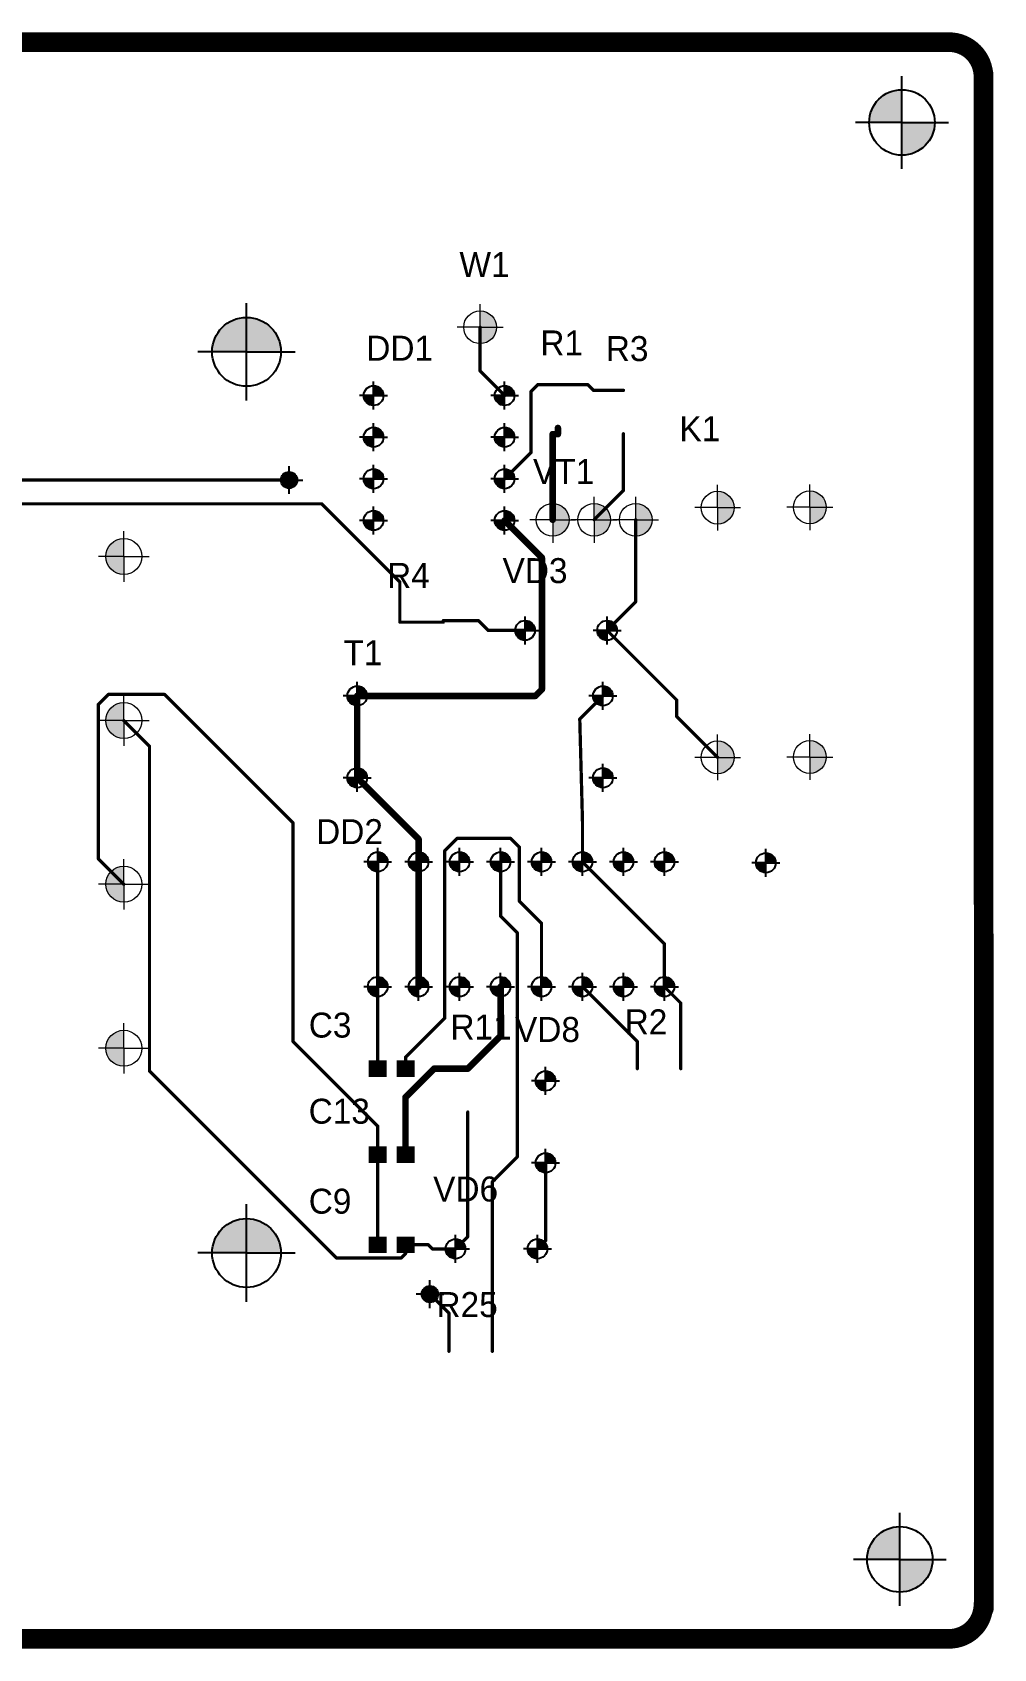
# Model space of a CAD drawing. Header units: millimetres. Extents: x -71 to 232, y 24 to 222.
# Drawn here: x 114.5 to 231.9, y 24.3 to 221.6 of the extents above; entities that cross this region are included whole.
import ezdxf

# ---------------------------------------------------------------- set-up
doc = ezdxf.new("R2010")
doc.units = ezdxf.units.MM
for name, color, linetype in [('Mechanical15', 56, 'Continuous'), ('TopLayer', 1, 'Continuous'), ('TopOverlay', 2, 'Continuous')]:
    doc.layers.add(name, color=color, linetype=linetype)
doc.layers.add('тонкая', color=7, linetype='Continuous', lineweight=20)

msp = doc.modelspace()

# ---------------------------------------------------------------- hatches: boundary and pattern name
at = {"lineweight": -3}
h = msp.add_hatch(color=0, dxfattribs=at)
h.paths.add_polyline_path([(216.665, 210.643), (220.665, 210.643), (220.665, 214.643, 0.4142136)])
h.paths.add_polyline_path([(224.665, 210.643), (220.665, 210.643), (220.665, 206.643, 0.4142136)])
at = {"lineweight": 50}
h = msp.add_hatch(color=256, dxfattribs=at)
h.dxf.hatch_style = 1
h.paths.add_polyline_path([(140.654, 186.844, 0.4142136), (136.454, 182.644), (140.654, 182.644)])
h.paths.add_polyline_path([(140.654, 186.844), (140.654, 182.644), (144.854, 182.644, 0.4142136)])
at = {"lineweight": -3}
for points in [[(157.369, 177.303, 0.4142136), (156.165, 178.507), (156.165, 177.303)], [(173.369, 177.303, 0.4142136), (172.165, 178.507), (172.165, 177.303)], [(157.369, 172.223, 0.4142136), (156.165, 173.427), (156.165, 172.223)], [(173.369, 172.223, 0.4142136), (172.165, 173.427), (172.165, 172.223)], [(157.369, 167.143, 0.4142136), (156.165, 168.347), (156.165, 167.143)], [(173.369, 167.143, 0.4142136), (172.165, 168.347), (172.165, 167.143)], [(157.369, 162.063, 0.4142136), (156.165, 163.267), (156.165, 162.063)], [(173.369, 162.063, 0.4142136), (172.165, 163.267), (172.165, 162.063)], [(175.869, 148.643, 0.4142136), (174.665, 149.847), (174.665, 148.643)], [(185.869, 148.643, 0.4142136), (184.665, 149.847), (184.665, 148.643)], [(155.369, 140.643, 0.4142136), (154.165, 141.847), (154.165, 140.643)], [(185.369, 140.643, 0.4142136), (184.165, 141.847), (184.165, 140.643)], [(155.369, 130.643, 0.4142136), (154.165, 131.847), (154.165, 130.643)], [(185.369, 130.643, 0.4142136), (184.165, 131.847), (184.165, 130.643)], [(157.869, 120.383, 0.4142136), (156.665, 121.587), (156.665, 120.383)], [(162.869, 120.383, 0.4142136), (161.665, 121.587), (161.665, 120.383)], [(167.869, 120.383, 0.4142136), (166.665, 121.587), (166.665, 120.383)], [(172.869, 120.383, 0.4142136), (171.665, 121.587), (171.665, 120.383)], [(177.869, 120.383, 0.4142136), (176.665, 121.587), (176.665, 120.383)], [(182.869, 120.383, 0.4142136), (181.665, 121.587), (181.665, 120.383)], [(187.869, 120.383, 0.4142136), (186.665, 121.587), (186.665, 120.383)], [(192.869, 120.383, 0.4142136), (191.665, 121.587), (191.665, 120.383)], [(205.255, 120.267, 0.4142136), (204.051, 121.471), (204.051, 120.267)], [(157.869, 105.143, 0.4142136), (156.665, 106.347), (156.665, 105.143)], [(162.869, 105.143, 0.4142136), (161.665, 106.347), (161.665, 105.143)], [(167.869, 105.143, 0.4142136), (166.665, 106.347), (166.665, 105.143)], [(172.869, 105.143, 0.4142136), (171.665, 106.347), (171.665, 105.143)], [(177.869, 105.143, 0.4142136), (176.665, 106.347), (176.665, 105.143)], [(182.869, 105.143, 0.4142136), (181.665, 106.347), (181.665, 105.143)], [(187.869, 105.143, 0.4142136), (186.665, 106.347), (186.665, 105.143)], [(192.869, 105.143, 0.4142136), (191.665, 106.347), (191.665, 105.143)], [(178.369, 93.643, 0.4142136), (177.165, 94.847), (177.165, 93.643)], [(178.369, 83.643, 0.4142136), (177.165, 84.847), (177.165, 83.643)], [(167.369, 73.143, 0.4142136), (166.165, 74.347), (166.165, 73.143)], [(177.369, 73.143, 0.4142136), (176.165, 74.347), (176.165, 73.143)]]:
    msp.add_hatch(color=0, dxfattribs=at).paths.add_polyline_path(points)
h = msp.add_hatch(color=256, dxfattribs=at)
h.dxf.hatch_style = 1
h.paths.add_polyline_path([(156.165, 177.303), (154.961, 177.303, 0.4142136), (156.165, 176.099)])
h = msp.add_hatch(color=256, dxfattribs=at)
h.dxf.hatch_style = 1
h.paths.add_polyline_path([(172.165, 177.303), (170.961, 177.303, 0.4142136), (172.165, 176.099)])
h = msp.add_hatch(color=256, dxfattribs=at)
h.dxf.hatch_style = 1
h.paths.add_polyline_path([(156.165, 172.223), (154.961, 172.223, 0.4142136), (156.165, 171.019)])
h = msp.add_hatch(color=256, dxfattribs=at)
h.dxf.hatch_style = 1
h.paths.add_polyline_path([(172.165, 172.223), (170.961, 172.223, 0.4142136), (172.165, 171.019)])
h = msp.add_hatch(color=0, dxfattribs=at)
h.dxf.hatch_style = 1
h.paths.add_polyline_path([(145.847, 167.985, 0.4142136), (144.847, 166.985), (145.847, 166.985)])
h.paths.add_polyline_path([(145.847, 166.985), (144.847, 166.985, 0.4142136), (145.847, 165.985)])
h = msp.add_hatch(color=0, dxfattribs=at)
h.dxf.hatch_style = 1
h.paths.add_polyline_path([(145.847, 166.985), (146.847, 166.985, 0.4142136), (145.847, 167.985)], flags=17)
h.paths.add_polyline_path([(146.847, 166.985, 0.4142136), (145.847, 167.985), (145.847, 165.985, 0.4142136)])
h = msp.add_hatch(color=256, dxfattribs=at)
h.dxf.hatch_style = 1
h.paths.add_polyline_path([(146.847, 166.985, 0.4142136), (145.847, 167.985), (145.847, 166.985)])
h = msp.add_hatch(color=256, dxfattribs=at)
h.dxf.hatch_style = 1
h.paths.add_polyline_path([(156.165, 167.143), (154.961, 167.143, 0.4142136), (156.165, 165.939)])
h = msp.add_hatch(color=256, dxfattribs=at)
h.dxf.hatch_style = 1
h.paths.add_polyline_path([(172.165, 167.143), (170.961, 167.143, 0.4142136), (172.165, 165.939)])
h = msp.add_hatch(color=256, dxfattribs=at)
h.dxf.hatch_style = 1
h.paths.add_polyline_path([(156.165, 162.063), (154.961, 162.063, 0.4142136), (156.165, 160.859)])
h = msp.add_hatch(color=256, dxfattribs=at)
h.dxf.hatch_style = 1
h.paths.add_polyline_path([(172.165, 162.063), (170.961, 162.063, 0.4142136), (172.165, 160.859)])
at = {"lineweight": 50}
h = msp.add_hatch(color=256, dxfattribs=at)
h.dxf.hatch_style = 1
h.paths.add_polyline_path([(125.668, 159.857, 0.4142136), (123.468, 157.657), (125.668, 157.657)])
h.paths.add_polyline_path([(125.668, 157.657), (123.468, 157.657, 0.4142136), (125.668, 155.457)])
at = {"lineweight": -3}
h = msp.add_hatch(color=256, dxfattribs=at)
h.dxf.hatch_style = 1
h.paths.add_polyline_path([(174.665, 148.643), (173.461, 148.643, 0.4142136), (174.665, 147.439)])
h = msp.add_hatch(color=256, dxfattribs=at)
h.dxf.hatch_style = 1
h.paths.add_polyline_path([(184.665, 148.643), (183.461, 148.643, 0.4142136), (184.665, 147.439)])
h = msp.add_hatch(color=256, dxfattribs=at)
h.dxf.hatch_style = 1
h.paths.add_polyline_path([(154.165, 140.643), (152.961, 140.643, 0.4142136), (154.165, 139.439)])
h = msp.add_hatch(color=256, dxfattribs=at)
h.dxf.hatch_style = 1
h.paths.add_polyline_path([(184.165, 140.643), (182.961, 140.643, 0.4142136), (184.165, 139.439)])
at = {"lineweight": 50}
h = msp.add_hatch(color=256, dxfattribs=at)
h.dxf.hatch_style = 1
h.paths.add_polyline_path([(125.668, 139.834, 0.4142136), (123.468, 137.634), (125.668, 137.634)])
h.paths.add_polyline_path([(125.668, 137.634), (123.468, 137.634, 0.4142136), (125.668, 135.434)])
at = {"lineweight": -3}
h = msp.add_hatch(color=256, dxfattribs=at)
h.dxf.hatch_style = 1
h.paths.add_polyline_path([(154.165, 130.643), (152.961, 130.643, 0.4142136), (154.165, 129.439)])
h = msp.add_hatch(color=256, dxfattribs=at)
h.dxf.hatch_style = 1
h.paths.add_polyline_path([(184.165, 130.643), (182.961, 130.643, 0.4142136), (184.165, 129.439)])
h = msp.add_hatch(color=256, dxfattribs=at)
h.dxf.hatch_style = 1
h.paths.add_polyline_path([(156.665, 120.383), (155.461, 120.383, 0.4142136), (156.665, 119.179)])
h = msp.add_hatch(color=256, dxfattribs=at)
h.dxf.hatch_style = 1
h.paths.add_polyline_path([(161.665, 120.383), (160.461, 120.383, 0.4142136), (161.665, 119.179)])
h = msp.add_hatch(color=256, dxfattribs=at)
h.dxf.hatch_style = 1
h.paths.add_polyline_path([(166.665, 120.383), (165.461, 120.383, 0.4142136), (166.665, 119.179)])
h = msp.add_hatch(color=256, dxfattribs=at)
h.dxf.hatch_style = 1
h.paths.add_polyline_path([(171.665, 120.383), (170.461, 120.383, 0.4142136), (171.665, 119.179)])
h = msp.add_hatch(color=256, dxfattribs=at)
h.dxf.hatch_style = 1
h.paths.add_polyline_path([(176.665, 120.383), (175.461, 120.383, 0.4142136), (176.665, 119.179)])
h = msp.add_hatch(color=256, dxfattribs=at)
h.dxf.hatch_style = 1
h.paths.add_polyline_path([(181.665, 120.383), (180.461, 120.383, 0.4142136), (181.665, 119.179)])
h = msp.add_hatch(color=256, dxfattribs=at)
h.dxf.hatch_style = 1
h.paths.add_polyline_path([(186.665, 120.383), (185.461, 120.383, 0.4142136), (186.665, 119.179)])
h = msp.add_hatch(color=256, dxfattribs=at)
h.dxf.hatch_style = 1
h.paths.add_polyline_path([(191.665, 120.383), (190.461, 120.383, 0.4142136), (191.665, 119.179)])
at = {"lineweight": 50}
h = msp.add_hatch(color=256, dxfattribs=at)
h.dxf.hatch_style = 1
h.paths.add_polyline_path([(125.668, 119.853, 0.4142136), (123.468, 117.653), (125.668, 117.653)])
h.paths.add_polyline_path([(125.668, 117.653), (123.468, 117.653, 0.4142136), (125.668, 115.453)])
at = {"lineweight": -3}
h = msp.add_hatch(color=256, dxfattribs=at)
h.dxf.hatch_style = 1
h.paths.add_polyline_path([(204.051, 120.267), (202.847, 120.267, 0.4142136), (204.051, 119.063)])
h = msp.add_hatch(color=256, dxfattribs=at)
h.dxf.hatch_style = 1
h.paths.add_polyline_path([(156.665, 105.143), (155.461, 105.143, 0.4142136), (156.665, 103.939)])
h = msp.add_hatch(color=256, dxfattribs=at)
h.dxf.hatch_style = 1
h.paths.add_polyline_path([(161.665, 105.143), (160.461, 105.143, 0.4142136), (161.665, 103.939)])
h = msp.add_hatch(color=256, dxfattribs=at)
h.dxf.hatch_style = 1
h.paths.add_polyline_path([(166.665, 105.143), (165.461, 105.143, 0.4142136), (166.665, 103.939)])
h = msp.add_hatch(color=256, dxfattribs=at)
h.dxf.hatch_style = 1
h.paths.add_polyline_path([(171.665, 105.143), (170.461, 105.143, 0.4142136), (171.665, 103.939)])
h = msp.add_hatch(color=256, dxfattribs=at)
h.dxf.hatch_style = 1
h.paths.add_polyline_path([(176.665, 105.143), (175.461, 105.143, 0.4142136), (176.665, 103.939)])
h = msp.add_hatch(color=256, dxfattribs=at)
h.dxf.hatch_style = 1
h.paths.add_polyline_path([(181.665, 105.143), (180.461, 105.143, 0.4142136), (181.665, 103.939)])
h = msp.add_hatch(color=256, dxfattribs=at)
h.dxf.hatch_style = 1
h.paths.add_polyline_path([(186.665, 105.143), (185.461, 105.143, 0.4142136), (186.665, 103.939)])
h = msp.add_hatch(color=256, dxfattribs=at)
h.dxf.hatch_style = 1
h.paths.add_polyline_path([(191.665, 105.143), (190.461, 105.143, 0.4142136), (191.665, 103.939)])
at = {"lineweight": 50}
h = msp.add_hatch(color=256, dxfattribs=at)
h.dxf.hatch_style = 1
h.paths.add_polyline_path([(125.668, 99.829, 0.4142136), (123.468, 97.629), (125.668, 97.629)])
h.paths.add_polyline_path([(125.668, 97.629), (123.468, 97.629, 0.4142136), (125.668, 95.429)])
at = {"lineweight": -3}
h = msp.add_hatch(color=256, dxfattribs=at)
h.dxf.hatch_style = 1
h.paths.add_polyline_path([(177.165, 93.643), (175.961, 93.643, 0.4142136), (177.165, 92.439)])
h = msp.add_hatch(color=256, dxfattribs=at)
h.dxf.hatch_style = 1
h.paths.add_polyline_path([(177.165, 83.643), (175.961, 83.643, 0.4142136), (177.165, 82.439)])
at = {"lineweight": 50}
h = msp.add_hatch(color=256, dxfattribs=at)
h.dxf.hatch_style = 1
h.paths.add_polyline_path([(140.654, 76.842, 0.4142136), (136.454, 72.642), (140.654, 72.642)])
h.paths.add_polyline_path([(140.654, 76.842), (140.654, 72.642), (144.854, 72.642, 0.4142136)])
at = {"lineweight": -3}
h = msp.add_hatch(color=256, dxfattribs=at)
h.dxf.hatch_style = 1
h.paths.add_polyline_path([(166.165, 73.143), (164.961, 73.143, 0.4142136), (166.165, 71.939)])
h = msp.add_hatch(color=256, dxfattribs=at)
h.dxf.hatch_style = 1
h.paths.add_polyline_path([(176.165, 73.143), (174.961, 73.143, 0.4142136), (176.165, 71.939)])
h = msp.add_hatch(color=0, dxfattribs=at)
h.dxf.hatch_style = 1
h.paths.add_polyline_path([(163.046, 68.62, 0.4142136), (162.046, 67.62), (163.046, 67.62)])
h.paths.add_polyline_path([(163.046, 67.62), (162.046, 67.62, 0.4142136), (163.046, 66.62)])
h = msp.add_hatch(color=0, dxfattribs=at)
h.dxf.hatch_style = 1
h.paths.add_polyline_path([(163.046, 67.62), (164.046, 67.62, 0.4142136), (163.046, 68.62)], flags=17)
h.paths.add_polyline_path([(164.046, 67.62, 0.4142136), (163.046, 68.62), (163.046, 66.62, 0.4142136)])
h = msp.add_hatch(color=256, dxfattribs=at)
h.dxf.hatch_style = 1
h.paths.add_polyline_path([(164.046, 67.62, 0.4142136), (163.046, 68.62), (163.046, 67.62)])
h = msp.add_hatch(color=0, dxfattribs=at)
h.paths.add_polyline_path([(216.415, 35.243), (220.415, 35.243), (220.415, 39.243, 0.4142136)])
h.paths.add_polyline_path([(224.415, 35.243), (220.415, 35.243), (220.415, 31.243, 0.4142136)])
at = {"layer": 'TopLayer'}
for points in [[(157.765, 94.143), (155.565, 94.143), (155.565, 96.143), (157.765, 96.143)], [(161.165, 94.143), (158.965, 94.143), (158.965, 96.143), (161.165, 96.143)], [(157.765, 83.643), (155.565, 83.643), (155.565, 85.643), (157.765, 85.643)], [(161.165, 83.643), (158.965, 83.643), (158.965, 85.643), (161.165, 85.643)], [(157.765, 72.643), (155.565, 72.643), (155.565, 74.643), (157.765, 74.643)], [(161.165, 72.643), (158.965, 72.643), (158.965, 74.643), (161.165, 74.643)]]:
    msp.add_hatch(color=1, dxfattribs=at).paths.add_polyline_path(points)
at = {"layer": 'тонкая'}
h = msp.add_hatch(color=256, dxfattribs=at)
edge = h.paths.add_edge_path()
edge.add_line((169.165, 187.643), (169.165, 183.643))
edge.add_arc((169.165, 185.643), 2, 270, 450)
h = msp.add_hatch(color=256, dxfattribs=at)
edge = h.paths.add_edge_path()
edge.add_line((178.028, 164.143), (178.028, 160.143))
edge.add_arc((178.028, 162.143), 2, 270, 450)
h = msp.add_hatch(color=256, dxfattribs=at)
edge = h.paths.add_edge_path()
edge.add_line((183.096, 164.143), (183.096, 160.143))
edge.add_arc((183.096, 162.143), 2, 270, 450)
h = msp.add_hatch(color=256, dxfattribs=at)
edge = h.paths.add_edge_path()
edge.add_line((188.165, 164.143), (188.165, 160.143))
edge.add_arc((188.165, 162.143), 2, 270, 450)
h = msp.add_hatch(color=256, dxfattribs=at)
edge = h.paths.add_edge_path()
edge.add_line((198.165, 165.623), (198.165, 161.623))
edge.add_arc((198.165, 163.623), 2, 270, 450)
h = msp.add_hatch(color=256, dxfattribs=at)
edge = h.paths.add_edge_path()
edge.add_line((209.413, 165.663), (209.413, 161.663))
edge.add_arc((209.413, 163.663), 2, 270, 450)
h = msp.add_hatch(color=256, dxfattribs=at)
edge = h.paths.add_edge_path()
edge.add_line((198.165, 135.143), (198.165, 131.143))
edge.add_arc((198.165, 133.143), 2, 270, 450)
h = msp.add_hatch(color=256, dxfattribs=at)
edge = h.paths.add_edge_path()
edge.add_line((209.413, 135.183), (209.413, 131.183))
edge.add_arc((209.413, 133.183), 2, 270, 450)

# ---------------------------------------------------------------- linework, layer by layer
at = {"lineweight": -3}
for p, q in [((220.665, 204.976), (220.665, 216.31)), ((220.665, 210.643), (214.999, 210.643)), ((220.665, 210.643), (226.332, 210.643)), ((140.654, 176.694), (140.654, 188.594)), ((140.654, 182.644), (134.704, 182.644)), ((140.654, 182.644), (146.604, 182.644)), ((156.165, 175.597), (156.165, 179.009)), ((172.165, 175.597), (172.165, 179.009)), ((156.165, 177.303), (154.46, 177.303)), ((156.165, 177.303), (157.871, 177.303)), ((172.165, 177.303), (170.46, 177.303)), ((172.165, 177.303), (173.871, 177.303)), ((156.165, 170.517), (156.165, 173.929)), ((172.165, 170.517), (172.165, 173.929)), ((156.165, 172.223), (154.46, 172.223)), ((156.165, 172.223), (157.871, 172.223)), ((172.165, 172.223), (170.46, 172.223)), ((172.165, 172.223), (173.871, 172.223)), ((145.847, 165.29), (145.847, 168.679)), ((156.165, 165.437), (156.165, 168.849)), ((172.165, 165.437), (172.165, 168.849)), ((145.847, 166.985), (144.152, 166.985)), ((145.847, 166.985), (147.541, 166.985)), ((156.165, 167.143), (154.46, 167.143)), ((156.165, 167.143), (157.871, 167.143)), ((172.165, 167.143), (170.46, 167.143)), ((172.165, 167.143), (173.871, 167.143)), ((156.165, 160.357), (156.165, 163.769)), ((172.165, 160.357), (172.165, 163.769)), ((156.165, 162.063), (154.46, 162.063)), ((156.165, 162.063), (157.871, 162.063)), ((172.165, 162.063), (170.46, 162.063)), ((172.165, 162.063), (173.871, 162.063)), ((174.665, 146.937), (174.665, 150.349)), ((184.665, 146.937), (184.665, 150.349)), ((174.665, 148.643), (172.96, 148.643)), ((174.665, 148.643), (176.371, 148.643)), ((184.665, 148.643), (182.96, 148.643)), ((184.665, 148.643), (186.371, 148.643)), ((154.165, 138.937), (154.165, 142.349)), ((184.165, 138.937), (184.165, 142.349)), ((154.165, 140.643), (152.46, 140.643)), ((154.165, 140.643), (155.871, 140.643)), ((184.165, 140.643), (182.46, 140.643)), ((184.165, 140.643), (185.871, 140.643)), ((154.165, 128.937), (154.165, 132.349)), ((184.165, 128.937), (184.165, 132.349)), ((154.165, 130.643), (152.46, 130.643)), ((154.165, 130.643), (155.871, 130.643)), ((184.165, 130.643), (182.46, 130.643)), ((184.165, 130.643), (185.871, 130.643)), ((156.665, 120.383), (154.96, 120.383)), ((156.665, 118.677), (156.665, 122.089)), ((156.665, 120.383), (158.371, 120.383)), ((161.665, 120.383), (159.96, 120.383)), ((161.665, 118.677), (161.665, 122.089)), ((161.665, 120.383), (163.371, 120.383)), ((166.665, 120.383), (164.96, 120.383)), ((166.665, 118.677), (166.665, 122.089)), ((166.665, 120.383), (168.371, 120.383)), ((171.665, 120.383), (169.96, 120.383)), ((171.665, 118.677), (171.665, 122.089)), ((171.665, 120.383), (173.371, 120.383)), ((176.665, 120.383), (174.96, 120.383)), ((176.665, 118.677), (176.665, 122.089)), ((176.665, 120.383), (178.371, 120.383)), ((181.665, 120.383), (179.96, 120.383)), ((181.665, 118.677), (181.665, 122.089)), ((181.665, 120.383), (183.371, 120.383)), ((186.665, 120.383), (184.96, 120.383)), ((186.665, 118.677), (186.665, 122.089)), ((186.665, 120.383), (188.371, 120.383)), ((191.665, 120.383), (189.96, 120.383)), ((191.665, 118.677), (191.665, 122.089)), ((191.665, 120.383), (193.371, 120.383)), ((204.051, 118.561), (204.051, 121.973)), ((204.051, 120.267), (202.346, 120.267)), ((204.051, 120.267), (205.757, 120.267)), ((156.665, 103.437), (156.665, 106.849)), ((161.665, 103.437), (161.665, 106.849)), ((166.665, 103.437), (166.665, 106.849)), ((171.665, 103.437), (171.665, 106.849)), ((176.665, 103.437), (176.665, 106.849)), ((181.665, 103.437), (181.665, 106.849)), ((186.665, 103.437), (186.665, 106.849)), ((191.665, 103.437), (191.665, 106.849)), ((156.665, 105.143), (154.96, 105.143)), ((156.665, 105.143), (158.371, 105.143)), ((161.665, 105.143), (159.96, 105.143)), ((161.665, 105.143), (163.371, 105.143)), ((166.665, 105.143), (164.96, 105.143)), ((166.665, 105.143), (168.371, 105.143)), ((171.665, 105.143), (169.96, 105.143)), ((171.665, 105.143), (173.371, 105.143)), ((176.665, 105.143), (174.96, 105.143)), ((176.665, 105.143), (178.371, 105.143)), ((181.665, 105.143), (179.96, 105.143)), ((181.665, 105.143), (183.371, 105.143)), ((186.665, 105.143), (184.96, 105.143)), ((186.665, 105.143), (188.371, 105.143)), ((191.665, 105.143), (189.96, 105.143)), ((191.665, 105.143), (193.371, 105.143)), ((177.165, 91.937), (177.165, 95.349)), ((177.165, 93.643), (175.46, 93.643)), ((177.165, 93.643), (178.871, 93.643)), ((177.165, 81.937), (177.165, 85.349)), ((177.165, 83.643), (175.46, 83.643)), ((177.165, 83.643), (178.871, 83.643)), ((140.654, 66.692), (140.654, 78.592)), ((166.165, 73.143), (164.46, 73.143)), ((166.165, 71.437), (166.165, 74.849)), ((166.165, 73.143), (167.871, 73.143)), ((176.165, 73.143), (174.46, 73.143)), ((176.165, 71.437), (176.165, 74.849)), ((176.165, 73.143), (177.871, 73.143)), ((140.654, 72.642), (134.704, 72.642)), ((140.654, 72.642), (146.604, 72.642)), ((163.046, 65.925), (163.046, 69.314)), ((163.046, 67.62), (161.352, 67.62)), ((163.046, 67.62), (164.741, 67.62)), ((220.415, 29.576), (220.415, 40.91)), ((220.415, 35.243), (214.749, 35.243)), ((220.415, 35.243), (226.082, 35.243))]:
    msp.add_line(p, q, dxfattribs=at)
for centre, radius in [((220.665, 210.643), 4), ((140.654, 182.644), 4.2), ((156.165, 177.303), 1.204), ((172.165, 177.303), 1.204), ((156.165, 172.223), 1.204), ((172.165, 172.223), 1.204), ((145.847, 166.985), 1), ((156.165, 167.143), 1.204), ((172.165, 167.143), 1.204), ((156.165, 162.063), 1.204), ((172.165, 162.063), 1.204), ((174.665, 148.643), 1.204), ((184.665, 148.643), 1.204), ((154.165, 140.643), 1.204), ((184.165, 140.643), 1.204), ((154.165, 130.643), 1.204), ((184.165, 130.643), 1.204), ((156.665, 120.383), 1.204), ((161.665, 120.383), 1.204), ((166.665, 120.383), 1.204), ((171.665, 120.383), 1.204), ((176.665, 120.383), 1.204), ((181.665, 120.383), 1.204), ((186.665, 120.383), 1.204), ((191.665, 120.383), 1.204), ((204.051, 120.267), 1.204), ((156.665, 105.143), 1.204), ((161.665, 105.143), 1.204), ((166.665, 105.143), 1.204), ((171.665, 105.143), 1.204), ((176.665, 105.143), 1.204), ((181.665, 105.143), 1.204), ((186.665, 105.143), 1.204), ((191.665, 105.143), 1.204), ((177.165, 93.643), 1.204), ((177.165, 83.643), 1.204), ((140.654, 72.642), 4.2), ((166.165, 73.143), 1.204), ((176.165, 73.143), 1.204), ((163.046, 67.62), 1), ((220.415, 35.243), 4)]:
    msp.add_circle(centre, radius, dxfattribs=at)
at = {"layer": 'Mechanical15', "const_width": 2.4}
for points in [[(-65.335, 220.444), (226.418, 220.444)], [(230.616, 216.643), (230.665, 29.243)], [(-65.335, 25.542), (226.415, 25.542)]]:
    msp.add_lwpolyline(points, dxfattribs=at)
at = {"layer": 'Mechanical15', "const_width": 1.2}
for points in [[(225.818, 220.444, 1), (227.018, 220.444, 1)], [(225.818, 220.444, 1), (227.018, 220.444, 1)], [(230.016, 216.643, 1), (231.216, 216.643, 1)], [(230.016, 216.243, 1), (231.216, 216.243, 1)], [(230.016, 29.743, 1), (231.216, 29.743, 1)], [(230.065, 29.243, 1), (231.265, 29.243, 1)], [(225.815, 25.542, 1), (227.015, 25.542, 1)], [(225.815, 25.542, 1), (227.015, 25.542, 1)]]:
    msp.add_lwpolyline(points, format="xyb", close=True, dxfattribs=at)
at = {"layer": 'Mechanical15', "const_width": 2.4}
for points in [[(226.418, 220.444, -0.4140102), (230.616, 216.243)], [(230.616, 29.743, -0.4142136), (226.415, 25.542)]]:
    msp.add_lwpolyline(points, format="xyb", dxfattribs=at)
at = {"layer": 'TopLayer'}
for points, const_width in [([(169.165, 180.303), (169.165, 185.643)], 0.4), ([(169.165, 180.303), (172.165, 177.303)], 0.4), ([(175.39, 177.805), (176.228, 178.643)], 0.4), ([(175.39, 170.368), (175.39, 177.805)], 0.4), ([(176.228, 178.643), (178.665, 178.643)], 0.4), ([(178.665, 178.643), (182.299, 178.643)], 0.4), ([(182.299, 178.643), (182.999, 177.943)], 0.4), ([(182.999, 177.943), (186.665, 177.943)], 0.4), ([(178.665, 172.593), (178.665, 173.343)], 0.8), ([(178.028, 172.593), (178.665, 172.593)], 0.8), ([(178.028, 162.143), (178.028, 172.593)], 0.8), ([(186.665, 165.712), (186.665, 172.643)], 0.4), ([(172.165, 167.143), (175.39, 170.368)], 0.4), ([(74.245, 166.985), (145.847, 166.985)], 0.4), ([(183.096, 162.143), (186.665, 165.712)], 0.4), ([(73.689, 164.089), (149.815, 164.089)], 0.4), ([(149.815, 164.089), (159.365, 154.539)], 0.4), ([(172.165, 162.063), (176.711, 157.517)], 0.8), ([(188.165, 152.143), (188.165, 162.143)], 0.4), ([(176.711, 141.432), (176.711, 157.517)], 0.8), ([(159.365, 149.643), (159.365, 154.539)], 0.4), ([(184.665, 148.643), (188.165, 152.143)], 0.4), ([(164.665, 149.82), (168.965, 149.82)], 0.4), ([(164.665, 149.643), (164.665, 149.82)], 0.4), ([(168.965, 149.82), (170.142, 148.643)], 0.4), ([(159.365, 149.643), (164.665, 149.643)], 0.4), ([(170.142, 148.643), (174.665, 148.643)], 0.4), ([(184.665, 148.643), (193.17, 140.138)], 0.4), ([(122.558, 139.604), (123.778, 140.823)], 0.4), ([(123.778, 140.823), (130.636, 140.823)], 0.4), ([(130.636, 140.823), (146.333, 125.126)], 0.4), ([(154.165, 140.643), (175.922, 140.643)], 0.8), ([(154.165, 130.643), (154.165, 140.643)], 0.8), ([(175.922, 140.643), (176.711, 141.432)], 0.8), ([(181.334, 137.812), (184.165, 140.643)], 0.4), ([(193.17, 138.138), (193.17, 140.138)], 0.4), ([(122.558, 120.762), (122.558, 139.604)], 0.4), ([(193.17, 138.138), (198.165, 133.143)], 0.4), ([(125.668, 137.634), (128.807, 134.495)], 0.4), ([(181.334, 137.812), (181.665, 125.329)], 0.4), ([(128.807, 94.849), (128.807, 134.495)], 0.4), ([(154.165, 130.643), (161.665, 123.143)], 0.8), ([(146.333, 98.456), (146.333, 125.126)], 0.4), ([(181.665, 120.383), (181.665, 125.329)], 0.4), ([(161.665, 120.383), (161.665, 123.143)], 0.8), ([(164.841, 121.722), (166.365, 123.246)], 0.4), ([(166.365, 123.246), (172.901, 123.246)], 0.4), ([(172.901, 123.246), (173.968, 122.179)], 0.4), ([(173.968, 115.575), (173.968, 122.179)], 0.4), ([(122.558, 120.762), (125.668, 117.653)], 0.4), ([(156.665, 105.143), (156.665, 120.383)], 0.4), ([(161.665, 105.143), (161.665, 120.383)], 0.8), ([(164.841, 101.3), (164.841, 121.722)], 0.4), ([(171.665, 113.763), (171.665, 120.383)], 0.4), ([(181.665, 120.383), (191.665, 110.383)], 0.4), ([(173.968, 115.575), (176.665, 112.878)], 0.4), ([(171.665, 113.763), (173.714, 111.714)], 0.4), ([(176.665, 105.143), (176.665, 112.878)], 0.4), ([(173.714, 84.385), (173.714, 111.714)], 0.4), ([(191.665, 105.143), (191.665, 110.383)], 0.4), ([(156.665, 95.143), (156.665, 105.143)], 0.4), ([(171.665, 99.143), (171.665, 105.143)], 0.8), ([(181.665, 105.143), (188.365, 98.443)], 0.4), ([(191.665, 105.143), (193.665, 103.143)], 0.4), ([(193.665, 95.143), (193.665, 103.143)], 0.4), ([(160.065, 96.525), (164.841, 101.3)], 0.4), ([(146.333, 98.456), (156.665, 88.123)], 0.4), ([(167.665, 95.143), (171.665, 99.143)], 0.8), ([(160.065, 95.143), (160.065, 96.525)], 0.4), ([(188.365, 95.143), (188.365, 98.443)], 0.4), ([(128.807, 94.849), (151.616, 72.04)], 0.4), ([(160.065, 91.654), (163.554, 95.143)], 0.8), ([(163.554, 95.143), (167.665, 95.143)], 0.8), ([(160.065, 84.643), (160.065, 91.654)], 0.8), ([(167.665, 74.643), (167.665, 89.843)], 0.4), ([(156.665, 84.643), (156.665, 88.123)], 0.4), ([(156.665, 73.643), (156.665, 84.643)], 0.4), ([(170.665, 81.336), (173.714, 84.385)], 0.4), ([(177.165, 74.143), (177.165, 83.643)], 0.4), ([(170.665, 60.643), (170.665, 81.336)], 0.4), ([(160.065, 72.548), (160.065, 73.643)], 0.4), ([(160.065, 73.643), (162.843, 73.643)], 0.4), ([(162.843, 73.643), (163.343, 73.143)], 0.4), ([(163.343, 73.143), (166.165, 73.143)], 0.4), ([(166.165, 73.143), (167.665, 74.643)], 0.4), ([(176.165, 73.143), (177.165, 74.143)], 0.4), ([(151.616, 72.04), (159.557, 72.04)], 0.4), ([(159.557, 72.04), (160.065, 72.548)], 0.4), ([(163.046, 67.62), (165.365, 65.301)], 0.4), ([(165.365, 60.643), (165.365, 65.301)], 0.4)]:
    msp.add_lwpolyline(points, dxfattribs=dict(at, const_width=const_width))
for points, const_width in [([(169.065, 185.643, 1), (169.265, 185.643, 1)], 0.2), ([(169.065, 180.303, 1), (169.265, 180.303, 1)], 0.2), ([(169.065, 180.303, 1), (169.265, 180.303, 1)], 0.2), ([(175.29, 177.805, 1), (175.49, 177.805, 1)], 0.2), ([(175.29, 177.805, 1), (175.49, 177.805, 1)], 0.2), ([(176.128, 178.643, 1), (176.328, 178.643, 1)], 0.2), ([(176.128, 178.643, 1), (176.328, 178.643, 1)], 0.2), ([(178.565, 178.643, 1), (178.765, 178.643, 1)], 0.2), ([(178.565, 178.643, 1), (178.765, 178.643, 1)], 0.2), ([(182.199, 178.643, 1), (182.399, 178.643, 1)], 0.2), ([(182.199, 178.643, 1), (182.399, 178.643, 1)], 0.2), ([(182.899, 177.943, 1), (183.099, 177.943, 1)], 0.2), ([(182.899, 177.943, 1), (183.099, 177.943, 1)], 0.2), ([(186.565, 177.943, 1), (186.765, 177.943, 1)], 0.2), ([(172.065, 177.303, 1), (172.265, 177.303, 1)], 0.2), ([(178.465, 173.343, 1), (178.865, 173.343, 1)], 0.4), ([(177.828, 172.593, 1), (178.228, 172.593, 1)], 0.4), ([(177.828, 172.593, 1), (178.228, 172.593, 1)], 0.4), ([(178.465, 172.593, 1), (178.865, 172.593, 1)], 0.4), ([(178.465, 172.593, 1), (178.865, 172.593, 1)], 0.4), ([(186.565, 172.643, 1), (186.765, 172.643, 1)], 0.2), ([(175.29, 170.368, 1), (175.49, 170.368, 1)], 0.2), ([(175.29, 170.368, 1), (175.49, 170.368, 1)], 0.2), ([(145.747, 166.985, 1), (145.947, 166.985, 1)], 0.2), ([(172.065, 167.143, 1), (172.265, 167.143, 1)], 0.2), ([(186.565, 165.712, 1), (186.765, 165.712, 1)], 0.2), ([(186.565, 165.712, 1), (186.765, 165.712, 1)], 0.2), ([(149.715, 164.089, 1), (149.915, 164.089, 1)], 0.2), ([(149.715, 164.089, 1), (149.915, 164.089, 1)], 0.2), ([(171.965, 162.063, 1), (172.365, 162.063, 1)], 0.4), ([(177.828, 162.143, 1), (178.228, 162.143, 1)], 0.4), ([(182.996, 162.143, 1), (183.196, 162.143, 1)], 0.2), ([(188.065, 162.143, 1), (188.265, 162.143, 1)], 0.2), ([(176.511, 157.517, 1), (176.911, 157.517, 1)], 0.4), ([(176.511, 157.517, 1), (176.911, 157.517, 1)], 0.4), ([(159.265, 154.539, 1), (159.465, 154.539, 1)], 0.2), ([(159.265, 154.539, 1), (159.465, 154.539, 1)], 0.2), ([(188.065, 152.143, 1), (188.265, 152.143, 1)], 0.2), ([(188.065, 152.143, 1), (188.265, 152.143, 1)], 0.2), ([(164.565, 149.82, 1), (164.765, 149.82, 1)], 0.2), ([(164.565, 149.82, 1), (164.765, 149.82, 1)], 0.2), ([(168.865, 149.82, 1), (169.065, 149.82, 1)], 0.2), ([(168.865, 149.82, 1), (169.065, 149.82, 1)], 0.2), ([(159.265, 149.643, 1), (159.465, 149.643, 1)], 0.2), ([(159.265, 149.643, 1), (159.465, 149.643, 1)], 0.2), ([(164.565, 149.643, 1), (164.765, 149.643, 1)], 0.2), ([(164.565, 149.643, 1), (164.765, 149.643, 1)], 0.2), ([(170.042, 148.643, 1), (170.242, 148.643, 1)], 0.2), ([(170.042, 148.643, 1), (170.242, 148.643, 1)], 0.2), ([(174.565, 148.643, 1), (174.765, 148.643, 1)], 0.2), ([(184.565, 148.643, 1), (184.765, 148.643, 1)], 0.2), ([(184.565, 148.643, 1), (184.765, 148.643, 1)], 0.2), ([(123.678, 140.823, 1), (123.878, 140.823, 1)], 0.2), ([(123.678, 140.823, 1), (123.878, 140.823, 1)], 0.2), ([(130.536, 140.823, 1), (130.736, 140.823, 1)], 0.2), ([(130.536, 140.823, 1), (130.736, 140.823, 1)], 0.2), ([(153.965, 140.643, 1), (154.365, 140.643, 1)], 0.4), ([(153.965, 140.643, 1), (154.365, 140.643, 1)], 0.4), ([(175.722, 140.643, 1), (176.122, 140.643, 1)], 0.4), ([(175.722, 140.643, 1), (176.122, 140.643, 1)], 0.4), ([(176.511, 141.432, 1), (176.911, 141.432, 1)], 0.4), ([(176.511, 141.432, 1), (176.911, 141.432, 1)], 0.4), ([(184.065, 140.643, 1), (184.265, 140.643, 1)], 0.2), ([(193.07, 140.138, 1), (193.27, 140.138, 1)], 0.2), ([(193.07, 140.138, 1), (193.27, 140.138, 1)], 0.2), ([(122.458, 139.604, 1), (122.658, 139.604, 1)], 0.2), ([(122.458, 139.604, 1), (122.658, 139.604, 1)], 0.2), ([(193.07, 138.138, 1), (193.27, 138.138, 1)], 0.2), ([(193.07, 138.138, 1), (193.27, 138.138, 1)], 0.2), ([(125.568, 137.634, 1), (125.768, 137.634, 1)], 0.2), ([(181.234, 137.812, 1), (181.434, 137.812, 1)], 0.2), ([(181.234, 137.812, 1), (181.434, 137.812, 1)], 0.2), ([(128.707, 134.495, 1), (128.907, 134.495, 1)], 0.2), ([(128.707, 134.495, 1), (128.907, 134.495, 1)], 0.2), ([(198.065, 133.143, 1), (198.265, 133.143, 1)], 0.2), ([(153.965, 130.643, 1), (154.365, 130.643, 1)], 0.4), ([(153.965, 130.643, 1), (154.365, 130.643, 1)], 0.4), ([(146.233, 125.126, 1), (146.433, 125.126, 1)], 0.2), ([(146.233, 125.126, 1), (146.433, 125.126, 1)], 0.2), ([(181.565, 125.329, 1), (181.765, 125.329, 1)], 0.2), ([(181.565, 125.329, 1), (181.765, 125.329, 1)], 0.2), ([(161.465, 123.143, 1), (161.865, 123.143, 1)], 0.4), ([(161.465, 123.143, 1), (161.865, 123.143, 1)], 0.4), ([(166.265, 123.246, 1), (166.465, 123.246, 1)], 0.2), ([(166.265, 123.246, 1), (166.465, 123.246, 1)], 0.2), ([(172.801, 123.246, 1), (173.001, 123.246, 1)], 0.2), ([(172.801, 123.246, 1), (173.001, 123.246, 1)], 0.2), ([(173.868, 122.179, 1), (174.068, 122.179, 1)], 0.2), ([(173.868, 122.179, 1), (174.068, 122.179, 1)], 0.2), ([(122.458, 120.762, 1), (122.658, 120.762, 1)], 0.2), ([(122.458, 120.762, 1), (122.658, 120.762, 1)], 0.2), ([(156.565, 120.383, 1), (156.765, 120.383, 1)], 0.2), ([(161.465, 120.383, 1), (161.865, 120.383, 1)], 0.4), ([(161.465, 120.383, 1), (161.865, 120.383, 1)], 0.4), ([(164.741, 121.722, 1), (164.941, 121.722, 1)], 0.2), ([(164.741, 121.722, 1), (164.941, 121.722, 1)], 0.2), ([(171.565, 120.383, 1), (171.765, 120.383, 1)], 0.2), ([(181.565, 120.383, 1), (181.765, 120.383, 1)], 0.2), ([(181.565, 120.383, 1), (181.765, 120.383, 1)], 0.2), ([(125.568, 117.653, 1), (125.768, 117.653, 1)], 0.2), ([(173.868, 115.575, 1), (174.068, 115.575, 1)], 0.2), ([(173.868, 115.575, 1), (174.068, 115.575, 1)], 0.2), ([(171.565, 113.763, 1), (171.765, 113.763, 1)], 0.2), ([(171.565, 113.763, 1), (171.765, 113.763, 1)], 0.2), ([(176.565, 112.878, 1), (176.765, 112.878, 1)], 0.2), ([(176.565, 112.878, 1), (176.765, 112.878, 1)], 0.2), ([(173.614, 111.714, 1), (173.814, 111.714, 1)], 0.2), ([(173.614, 111.714, 1), (173.814, 111.714, 1)], 0.2), ([(191.565, 110.383, 1), (191.765, 110.383, 1)], 0.2), ([(191.565, 110.383, 1), (191.765, 110.383, 1)], 0.2), ([(156.565, 105.143, 1), (156.765, 105.143, 1)], 0.2), ([(156.565, 105.143, 1), (156.765, 105.143, 1)], 0.2), ([(161.465, 105.143, 1), (161.865, 105.143, 1)], 0.4), ([(171.465, 105.143, 1), (171.865, 105.143, 1)], 0.4), ([(176.565, 105.143, 1), (176.765, 105.143, 1)], 0.2), ([(181.565, 105.143, 1), (181.765, 105.143, 1)], 0.2), ([(191.565, 105.143, 1), (191.765, 105.143, 1)], 0.2), ([(191.565, 105.143, 1), (191.765, 105.143, 1)], 0.2), ([(193.565, 103.143, 1), (193.765, 103.143, 1)], 0.2), ([(193.565, 103.143, 1), (193.765, 103.143, 1)], 0.2), ([(164.741, 101.3, 1), (164.941, 101.3, 1)], 0.2), ([(164.741, 101.3, 1), (164.941, 101.3, 1)], 0.2), ([(146.233, 98.456, 1), (146.433, 98.456, 1)], 0.2), ([(146.233, 98.456, 1), (146.433, 98.456, 1)], 0.2), ([(171.465, 99.143, 1), (171.865, 99.143, 1)], 0.4), ([(171.465, 99.143, 1), (171.865, 99.143, 1)], 0.4), ([(159.965, 96.525, 1), (160.165, 96.525, 1)], 0.2), ([(159.965, 96.525, 1), (160.165, 96.525, 1)], 0.2), ([(188.265, 98.443, 1), (188.465, 98.443, 1)], 0.2), ([(188.265, 98.443, 1), (188.465, 98.443, 1)], 0.2), ([(128.707, 94.849, 1), (128.907, 94.849, 1)], 0.2), ([(128.707, 94.849, 1), (128.907, 94.849, 1)], 0.2), ([(156.565, 95.143, 1), (156.765, 95.143, 1)], 0.2), ([(159.965, 95.143, 1), (160.165, 95.143, 1)], 0.2), ([(163.354, 95.143, 1), (163.754, 95.143, 1)], 0.4), ([(163.354, 95.143, 1), (163.754, 95.143, 1)], 0.4), ([(167.465, 95.143, 1), (167.865, 95.143, 1)], 0.4), ([(167.465, 95.143, 1), (167.865, 95.143, 1)], 0.4), ([(188.265, 95.143, 1), (188.465, 95.143, 1)], 0.2), ([(193.565, 95.143, 1), (193.765, 95.143, 1)], 0.2), ([(159.865, 91.654, 1), (160.265, 91.654, 1)], 0.4), ([(159.865, 91.654, 1), (160.265, 91.654, 1)], 0.4), ([(167.565, 89.843, 1), (167.765, 89.843, 1)], 0.2), ([(156.565, 88.123, 1), (156.765, 88.123, 1)], 0.2), ([(156.565, 88.123, 1), (156.765, 88.123, 1)], 0.2), ([(156.565, 84.643, 1), (156.765, 84.643, 1)], 0.2), ([(156.565, 84.643, 1), (156.765, 84.643, 1)], 0.2), ([(159.865, 84.643, 1), (160.265, 84.643, 1)], 0.4), ([(173.614, 84.385, 1), (173.814, 84.385, 1)], 0.2), ([(173.614, 84.385, 1), (173.814, 84.385, 1)], 0.2), ([(177.065, 83.643, 1), (177.265, 83.643, 1)], 0.2), ([(170.565, 81.336, 1), (170.765, 81.336, 1)], 0.2), ([(170.565, 81.336, 1), (170.765, 81.336, 1)], 0.2), ([(156.565, 73.643, 1), (156.765, 73.643, 1)], 0.2), ([(159.965, 73.643, 1), (160.165, 73.643, 1)], 0.2), ([(159.965, 73.643, 1), (160.165, 73.643, 1)], 0.2), ([(162.743, 73.643, 1), (162.943, 73.643, 1)], 0.2), ([(162.743, 73.643, 1), (162.943, 73.643, 1)], 0.2), ([(163.243, 73.143, 1), (163.443, 73.143, 1)], 0.2), ([(163.243, 73.143, 1), (163.443, 73.143, 1)], 0.2), ([(166.065, 73.143, 1), (166.265, 73.143, 1)], 0.2), ([(166.065, 73.143, 1), (166.265, 73.143, 1)], 0.2), ([(167.565, 74.643, 1), (167.765, 74.643, 1)], 0.2), ([(167.565, 74.643, 1), (167.765, 74.643, 1)], 0.2), ([(176.065, 73.143, 1), (176.265, 73.143, 1)], 0.2), ([(177.065, 74.143, 1), (177.265, 74.143, 1)], 0.2), ([(177.065, 74.143, 1), (177.265, 74.143, 1)], 0.2), ([(151.516, 72.04, 1), (151.716, 72.04, 1)], 0.2), ([(151.516, 72.04, 1), (151.716, 72.04, 1)], 0.2), ([(159.457, 72.04, 1), (159.657, 72.04, 1)], 0.2), ([(159.457, 72.04, 1), (159.657, 72.04, 1)], 0.2), ([(159.965, 72.548, 1), (160.165, 72.548, 1)], 0.2), ([(159.965, 72.548, 1), (160.165, 72.548, 1)], 0.2), ([(162.946, 67.62, 1), (163.146, 67.62, 1)], 0.2), ([(165.265, 65.301, 1), (165.465, 65.301, 1)], 0.2), ([(165.265, 65.301, 1), (165.465, 65.301, 1)], 0.2), ([(165.265, 60.643, 1), (165.465, 60.643, 1)], 0.2), ([(170.565, 60.643, 1), (170.765, 60.643, 1)], 0.2)]:
    msp.add_lwpolyline(points, format="xyb", close=True, dxfattribs=dict(at, const_width=const_width))
at = {"layer": 'тонкая'}
for p, q in [((169.165, 187.643), (169.165, 188.443)), ((169.165, 185.643), (169.165, 187.643)), ((167.165, 185.643), (166.365, 185.643)), ((169.165, 185.643), (167.165, 185.643)), ((169.165, 185.643), (171.165, 185.643)), ((169.165, 185.643), (169.165, 183.643)), ((171.165, 185.643), (171.965, 185.643)), ((169.165, 183.643), (169.165, 182.843)), ((198.165, 165.623), (198.165, 166.423)), ((209.413, 165.663), (209.413, 166.463)), ((178.028, 164.143), (178.028, 164.943)), ((178.028, 162.143), (178.028, 164.143)), ((183.096, 164.143), (183.096, 164.943)), ((183.096, 162.143), (183.096, 164.143)), ((188.165, 164.143), (188.165, 164.943)), ((188.165, 162.143), (188.165, 164.143)), ((198.165, 163.623), (198.165, 165.623)), ((209.413, 163.663), (209.413, 165.663)), ((176.028, 162.143), (175.228, 162.143)), ((178.028, 162.143), (176.028, 162.143)), ((178.028, 162.143), (180.028, 162.143)), ((178.028, 162.143), (178.028, 160.143)), ((180.028, 162.143), (180.828, 162.143)), ((181.096, 162.143), (180.296, 162.143)), ((183.096, 162.143), (181.096, 162.143)), ((183.096, 162.143), (185.096, 162.143)), ((183.096, 162.143), (183.096, 160.143)), ((185.096, 162.143), (185.896, 162.143)), ((186.165, 162.143), (185.365, 162.143)), ((188.165, 162.143), (186.165, 162.143)), ((188.165, 162.143), (190.165, 162.143)), ((188.165, 162.143), (188.165, 160.143)), ((190.165, 162.143), (190.965, 162.143)), ((196.165, 163.623), (195.365, 163.623)), ((198.165, 163.623), (196.165, 163.623)), ((198.165, 163.623), (200.165, 163.623)), ((198.165, 163.623), (198.165, 161.623)), ((200.165, 163.623), (200.965, 163.623)), ((207.413, 163.663), (206.613, 163.663)), ((209.413, 163.663), (207.413, 163.663)), ((209.413, 163.663), (211.413, 163.663)), ((209.413, 163.663), (209.413, 161.663)), ((211.413, 163.663), (212.213, 163.663)), ((125.668, 159.857), (125.668, 160.737)), ((125.668, 157.657), (125.668, 159.857)), ((178.028, 160.143), (178.028, 159.343)), ((183.096, 160.143), (183.096, 159.343)), ((188.165, 160.143), (188.165, 159.343)), ((198.165, 161.623), (198.165, 160.823)), ((209.413, 161.663), (209.413, 160.863)), ((123.468, 157.657), (122.588, 157.657)), ((125.668, 157.657), (123.468, 157.657)), ((125.668, 157.657), (127.868, 157.657)), ((125.668, 157.657), (125.668, 155.457)), ((127.868, 157.657), (128.748, 157.657)), ((125.668, 155.457), (125.668, 154.577)), ((125.668, 139.834), (125.668, 140.714)), ((125.668, 137.634), (125.668, 139.834)), ((123.468, 137.634), (122.588, 137.634)), ((125.668, 137.634), (123.468, 137.634)), ((125.668, 137.634), (127.868, 137.634)), ((125.668, 137.634), (125.668, 135.434)), ((127.868, 137.634), (128.748, 137.634)), ((125.668, 135.434), (125.668, 134.554)), ((198.165, 135.143), (198.165, 135.943)), ((198.165, 133.143), (198.165, 135.143)), ((209.413, 135.183), (209.413, 135.983)), ((209.413, 133.183), (209.413, 135.183)), ((196.165, 133.143), (195.365, 133.143)), ((198.165, 133.143), (196.165, 133.143)), ((198.165, 133.143), (200.165, 133.143)), ((198.165, 133.143), (198.165, 131.143)), ((200.165, 133.143), (200.965, 133.143)), ((207.413, 133.183), (206.613, 133.183)), ((209.413, 133.183), (207.413, 133.183)), ((209.413, 133.183), (211.413, 133.183)), ((209.413, 133.183), (209.413, 131.183)), ((211.413, 133.183), (212.213, 133.183)), ((198.165, 131.143), (198.165, 130.343)), ((209.413, 131.183), (209.413, 130.383)), ((125.668, 119.853), (125.668, 120.733)), ((125.668, 117.653), (125.668, 119.853)), ((123.468, 117.653), (122.588, 117.653)), ((125.668, 117.653), (123.468, 117.653)), ((125.668, 117.653), (127.868, 117.653)), ((125.668, 117.653), (125.668, 115.453)), ((127.868, 117.653), (128.748, 117.653)), ((125.668, 115.453), (125.668, 114.573)), ((125.668, 99.829), (125.668, 100.709)), ((125.668, 97.629), (125.668, 99.829)), ((123.468, 97.629), (122.588, 97.629)), ((125.668, 97.629), (123.468, 97.629)), ((125.668, 97.629), (127.868, 97.629)), ((125.668, 97.629), (125.668, 95.429)), ((127.868, 97.629), (128.748, 97.629)), ((125.668, 95.429), (125.668, 94.549))]:
    msp.add_line(p, q, dxfattribs=at)
for centre, radius in [((169.165, 185.643), 2), ((178.028, 162.143), 2), ((183.096, 162.143), 2), ((188.165, 162.143), 2), ((198.165, 163.623), 2), ((209.413, 163.663), 2), ((125.668, 157.657), 2.2), ((125.668, 137.634), 2.2), ((198.165, 133.143), 2), ((209.413, 133.183), 2), ((125.668, 117.653), 2.2), ((125.668, 97.629), 2.2)]:
    msp.add_circle(centre, radius, dxfattribs=at)

# ---------------------------------------------------------------- texts
at = {"layer": 'TopOverlay'}
for s, p in [('W1', (166.651, 191.765)), ('DD1', (155.273, 181.564)), ('R1', (176.524, 182.204)), ('R3', (184.512, 181.512)), ('K1', (193.498, 171.738)), ('VT1', (175.628, 166.509)), ('R4', (157.816, 153.834)), ('VD3', (171.911, 154.41)), ('T1', (152.484, 144.393)), ('DD2', (149.149, 122.549)), ('C3', (148.251, 98.937)), ('R11', (165.542, 98.698)), ('VD8', (173.431, 98.401)), ('R2', (186.816, 99.334)), ('C13', (148.239, 88.424)), ('VD6', (163.438, 78.927)), ('C9', (148.246, 77.44)), ('R25', (163.842, 64.82))]:
    msp.add_text(s, height=3.048, dxfattribs=at).set_placement(p)

doc.saveas('drawing.dxf')
